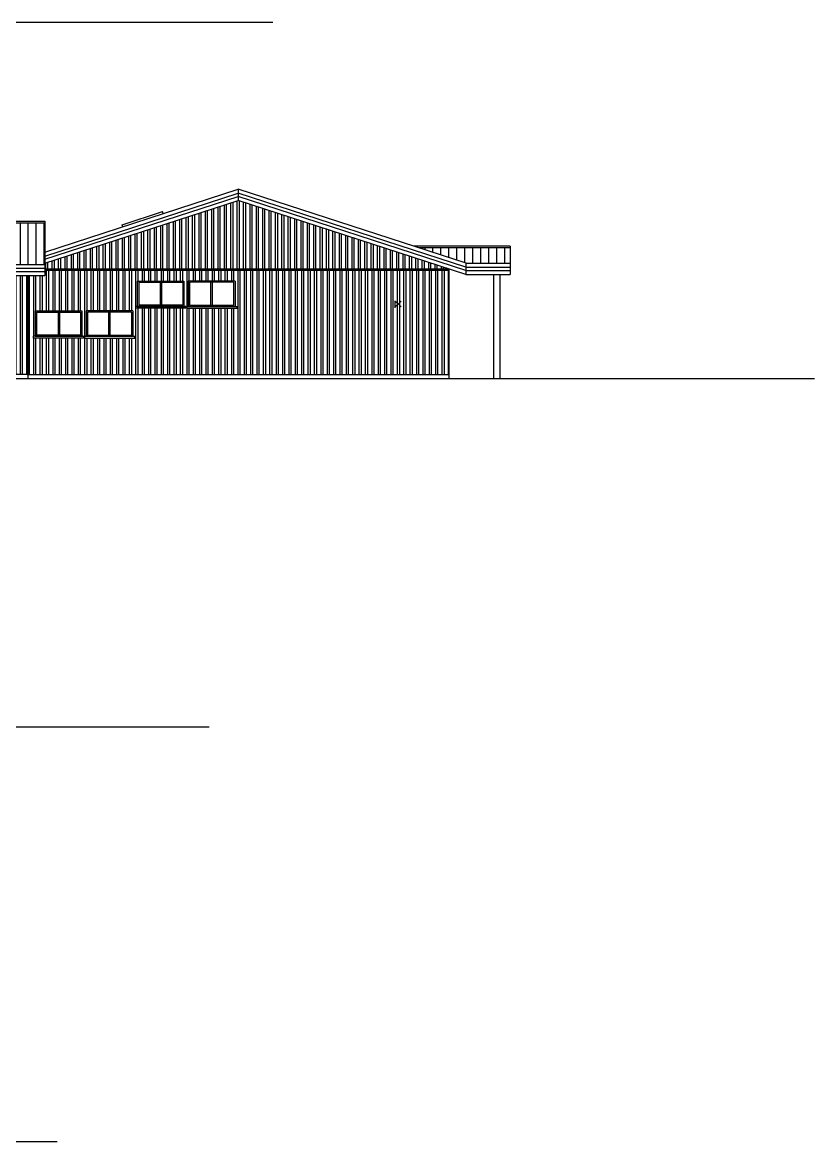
# Model space of a CAD drawing. Header units: inches. Extents: x -533180 to -137302, y 73174 to 405541.
# Drawn here: x -298620 to -279996, y 116592 to 142911 of the extents above; entities that cross this region are included whole.
import ezdxf

# ---------------------------------------------------------------- set-up
doc = ezdxf.new("R2010")
doc.units = ezdxf.units.IN
doc.header["$LTSCALE"] = 100
doc.header["$MEASUREMENT"] = 0
doc.layers.get('0').update_dxf_attribs({"linetype": 'CONTINUOUS'})
for name, color, linetype in [('GLUGGAR', 1, 'CONTINUOUS'), ('KLÆDNING', 1, 'CONTINUOUS'), ('RAFLAGNIR', 4, 'CONTINUOUS'), ('Smáatriði', 4, 'CONTINUOUS'), ('TEKST', 2, 'CONTINUOUS'), ('VEGGIR', 1, 'CONTINUOUS')]:
    doc.layers.add(name, color=color, linetype=linetype)
pattern_1 = [(90, (-45168.01, 12008.72), (-150, 3e-14), []), (90, (-45118.01, 12058.72), (-150, 3e-14), [])]

# ---------------------------------------------------------------- blocks, each defined once
blk = doc.blocks.new('veggl')
for p, q in [((-2.13, -2.13), (2.12, 2.12)), ((2.12, -2.13), (-2.12, 2.12)), ((2.12, 2.62), (2.12, -2.38))]:
    blk.add_line(p, q)

msp = doc.modelspace()

# ---------------------------------------------------------------- hatches: boundary and pattern name
at = {"layer": 'KLÆDNING'}
h = msp.add_hatch(dxfattribs=at)
h.set_pattern_fill('ANSI32,_O', color=256, scale=400, angle=45)
h.set_pattern_definition(pattern_1)
h.paths.add_polyline_path([(-293303.8, 137115.6), (-288593.8, 137115.6), (-293543.6, 138723.9), (-298093.8, 137245.5), (-298093.8, 137115.6), (-296124.8, 137115.6), (-296124.8, 137115.5)])
h = msp.add_hatch(dxfattribs=at)
h.set_pattern_fill('LINE,_O', color=256, scale=1500, angle=90)
h.set_pattern_definition([(90, (-45168.01, 12008.72), (-187.5, 1e-14), [])])
h.paths.add_polyline_path([(-306126, 138199.6), (-306126, 137220.6), (-298093.8, 137220.6), (-298093.8, 138199.6)])
h = msp.add_hatch(dxfattribs=at)
h.set_pattern_fill('LINE,_O', color=256, scale=1500, angle=90)
h.set_pattern_definition([(90, (1095.16, -1458.8), (-187.5, 1e-14), [])])
h.paths.add_polyline_path([(-289298, 137607.3), (-288186.1, 137246), (-287153.8, 137246), (-287153.8, 137607.3)])
h = msp.add_hatch(dxfattribs=at)
h.set_pattern_fill('ANSI32,_O', color=256, scale=400, angle=45)
h.set_pattern_definition(pattern_1)
h.paths.add_polyline_path([(-298493.8, 134629), (-298493.8, 136959.5), (-305726, 136959.5), (-305726, 134629)])
h.paths.add_polyline_path([(-300791, 136189), (-301979.3, 136189), (-303179.3, 136189), (-303179.3, 136229), (-303131, 136229), (-303131, 136829), (-302031, 136829), (-302031, 136229), (-301991, 136229), (-301931, 136229), (-301931, 136829), (-300831, 136829), (-300831, 136229), (-300791, 136229)], flags=16)
h.paths.add_polyline_path([(-300861, 136259), (-301896.2, 136259), (-301896.2, 136799), (-300861, 136799)], flags=0)
h.paths.add_polyline_path([(-301460.8, 136329), (-301826.2, 136329), (-301826.2, 136726.1), (-301460.8, 136726.1)], flags=0)
h.paths.add_polyline_path([(-302061, 136259), (-303096.2, 136259), (-303096.2, 136799), (-302061, 136799)], flags=0)
h = msp.add_hatch(dxfattribs=at)
h.set_pattern_fill('ANSI32,_O', color=256, scale=400, angle=45)
h.set_pattern_definition([(90, (0, 0), (-150, 3e-14), []), (90, (50, 50), (-150, 3e-14), [])])
h.paths.add_polyline_path([(-298093.8, 137080.5), (-298093.8, 136959.5), (-298493.8, 136959.5), (-298493.8, 134629), (-288593.8, 134629), (-288593.8, 137080.6), (-293303.8, 137080.6)])
h.paths.add_polyline_path([(-294761, 136189), (-294761, 136229), (-294721, 136229), (-294721, 136829), (-293621, 136829), (-293621, 136229), (-293572.7, 136229), (-293572.7, 136189)], flags=16)
h.paths.add_polyline_path([(-294691, 136259), (-294691, 136799), (-293655.9, 136799), (-293655.9, 136259)], flags=0)
h.paths.add_polyline_path([(-294772.7, 136189), (-294781, 136189), (-294781, 136229), (-295921, 136229), (-295921, 136829), (-294821, 136829), (-294821, 136229), (-294772.7, 136229)], flags=16)
h.paths.add_polyline_path([(-294851, 136259), (-295886.2, 136259), (-295886.2, 136799), (-294851, 136799)], flags=0)
h.paths.add_polyline_path([(-295450.8, 136329), (-295816.2, 136329), (-295816.2, 136726.1), (-295450.8, 136726.1)], flags=0)
h.paths.add_polyline_path([(-295972.7, 135529), (-295972.7, 135489), (-297161, 135489), (-297161, 135529), (-297121, 135529), (-297121, 136129), (-296021, 136129), (-296021, 135529)], flags=16)
h.paths.add_polyline_path([(-296055.9, 135559), (-297091, 135559), (-297091, 136099), (-296055.9, 136099)], flags=0)
h.paths.add_polyline_path([(-297172.7, 135529), (-297172.7, 135489), (-298369.3, 135489), (-298369.3, 135529), (-298321, 135529), (-298321, 136129), (-297221, 136129), (-297221, 135529)], flags=16)
h.paths.add_polyline_path([(-297251, 135559), (-298286.2, 135559), (-298286.2, 136099), (-297251, 136099)], flags=0)

# ---------------------------------------------------------------- linework, layer by layer
at = {"layer": 'GLUGGAR', "color": 1}
for p, q in [((-295921, 136829), (-295921, 136229)), ((-295921, 136829), (-294821, 136829)), ((-295886.2, 136799), (-295886.2, 136259)), ((-295886.2, 136799), (-294851, 136799)), ((-295380.8, 136796.1), (-295380.8, 136259)), ((-295345.8, 136796.1), (-295345.8, 136259)), ((-294851, 136799), (-294851, 136259)), ((-294821, 136829), (-294821, 136229)), ((-294721, 136829), (-294721, 136229)), ((-293621, 136829), (-294721, 136829)), ((-294691, 136799), (-294691, 136259)), ((-293655.9, 136799), (-294691, 136799)), ((-294196.2, 136796.1), (-294196.2, 136259)), ((-294161.2, 136796.1), (-294161.2, 136259)), ((-293655.9, 136799), (-293655.9, 136259)), ((-293621, 136829), (-293621, 136229)), ((-298321, 136129), (-298321, 135529)), ((-298321, 136129), (-297221, 136129)), ((-298286.2, 136099), (-298286.2, 135559)), ((-298286.2, 136099), (-297251, 136099)), ((-297780.8, 136096.1), (-297780.8, 135559)), ((-297745.8, 136096.1), (-297745.8, 135559)), ((-297251, 136099), (-297251, 135559)), ((-297221, 136129), (-297221, 135529)), ((-297121, 136129), (-297121, 135529)), ((-296021, 136129), (-297121, 136129)), ((-297091, 136099), (-297091, 135559)), ((-296055.9, 136099), (-297091, 136099)), ((-296596.2, 136096.1), (-296596.2, 135559)), ((-296561.2, 136096.1), (-296561.2, 135559)), ((-296055.9, 136099), (-296055.9, 135559)), ((-296021, 136129), (-296021, 135529)), ((-294781, 136229), (-295969.3, 136229)), ((-294781, 136189), (-295969.3, 136189)), ((-295921, 136229), (-294781, 136229)), ((-295921, 136229), (-294821, 136229)), ((-294851, 136259), (-295886.2, 136259)), ((-294781, 136229), (-294781, 136189)), ((-294781, 136229), (-294781, 136189)), ((-294772.7, 136189), (-294772.7, 136229)), ((-294761, 136229), (-293572.7, 136229)), ((-293621, 136229), (-294761, 136229)), ((-294761, 136229), (-294761, 136189)), ((-294761, 136229), (-294761, 136189)), ((-294761, 136189), (-293572.7, 136189)), ((-293621, 136229), (-294721, 136229)), ((-294691, 136259), (-293655.9, 136259)), ((-293572.7, 136189), (-293572.7, 136229)), ((-297251, 135559), (-298286.2, 135559)), ((-297091, 135559), (-296055.9, 135559)), ((-297181, 135529), (-298369.3, 135529)), ((-298369.3, 135529), (-298369.3, 135489)), ((-297181, 135489), (-298369.3, 135489)), ((-298321, 135529), (-297181, 135529)), ((-298321, 135529), (-297221, 135529)), ((-297181, 135529), (-297181, 135489)), ((-297181, 135529), (-297181, 135489)), ((-297172.7, 135489), (-297172.7, 135529)), ((-297161, 135529), (-295972.7, 135529)), ((-296021, 135529), (-297161, 135529)), ((-297161, 135529), (-297161, 135489)), ((-297161, 135529), (-297161, 135489)), ((-297161, 135489), (-295972.7, 135489)), ((-296021, 135529), (-297121, 135529)), ((-295972.7, 135489), (-295972.7, 135529))]:
    msp.add_line(p, q, dxfattribs=at)
at = {"layer": 'KLÆDNING'}
for p, q in [((-287153.8, 137647.3), (-289421.1, 137647.3)), ((-287153.8, 137607.3), (-289298, 137607.3)), ((-288193.8, 137153.9), (-287153.8, 137153.9)), ((-288186.1, 137246), (-287153.8, 137246)), ((-288193.8, 137080.3), (-287153.8, 137080.3)), ((-288191.7, 136985), (-287153.8, 136985))]:
    msp.add_line(p, q, dxfattribs=at)
at = {"layer": 'Smáatriði'}
for p, q in [((-292735.6, 142910.9), (-329742.6, 142910.9)), ((-279996, 134529), (-315693.2, 134529)), ((-331233.8, 126348.5), (-294226.8, 126348.5)), ((-333497.3, 116592.2), (-297800.1, 116592.2))]:
    msp.add_line(p, q, dxfattribs=at)
at = {"layer": 'TEKST', "color": 1}
for p, q in [((-298093.8, 137508.3), (-293543.8, 138986.7)), ((-288186.1, 137246), (-293543.8, 138986.9)), ((-293543.8, 138986.9), (-293543.8, 138723.8)), ((-298093.8, 137413.7), (-293543.8, 138892.1)), ((-298093.8, 137340.1), (-293543.8, 138818.5)), ((-298093.8, 137245.5), (-293543.8, 138723.8)), ((-288193.8, 137153.9), (-293543.8, 138892.2)), ((-288193.8, 137080.3), (-293543.8, 138818.6)), ((-288191.7, 136985), (-293543.8, 138724)), ((-296276.4, 138151.6), (-295325.3, 138460.6)), ((-295309.9, 138413), (-295325.3, 138460.6)), ((-306126, 138199.6), (-298093.8, 138199.6)), ((-296260.9, 138104), (-296276.4, 138151.6)), ((-287153.8, 137647.3), (-287153.8, 136985)), ((-306126, 137128.4), (-298093.8, 137128.4)), ((-288750.4, 137166.5), (-288750.4, 137163)), ((-288193.8, 137248.5), (-288193.8, 136985.7)), ((-306126, 137051.2), (-298093.8, 137051.2)), ((-288593.8, 137115.6), (-288593.8, 134529)), ((-287543.8, 136985), (-287543.8, 134529)), ((-287393.8, 136985), (-287393.8, 134529)), ((-298509, 134629), (-288593.8, 134629))]:
    msp.add_line(p, q, dxfattribs=at)
at = {"layer": 'TEKST', "color": 2}
for p, q in [((-306126, 138239.6), (-298093.8, 138239.6)), ((-298093.8, 138239.6), (-298093.8, 136959.5)), ((-306126, 137220.6), (-298093.8, 137220.6)), ((-306126, 136959.5), (-298093.8, 136959.5)), ((-298493.8, 136959.5), (-298493.8, 134529)), ((-298509, 134629), (-305726, 134629))]:
    msp.add_line(p, q, dxfattribs=at)
at = {"layer": 'TEKST', "color": 3}
msp.add_line((-286604.6, 134529), (-298437.8, 134529), dxfattribs=at)
at = {"layer": 'VEGGIR'}
for p, q in [((-298093.8, 137115.6), (-296124.8, 137115.6)), ((-298093.8, 137080.5), (-293303.8, 137080.6)), ((-297293.8, 137115.5), (-293303.8, 137115.6)), ((-293303.8, 137115.6), (-288593.8, 137115.6)), ((-293303.8, 137080.6), (-288593.8, 137080.6))]:
    msp.add_line(p, q, dxfattribs=at)

# ---------------------------------------------------------------- block references
at = {"layer": 'RAFLAGNIR', "xscale": 32, "yscale": 32, "zscale": 32, "rotation": 180}
msp.add_blockref('veggl', (-289786.1, 136286.3), dxfattribs=at)

doc.saveas('drawing.dxf')
